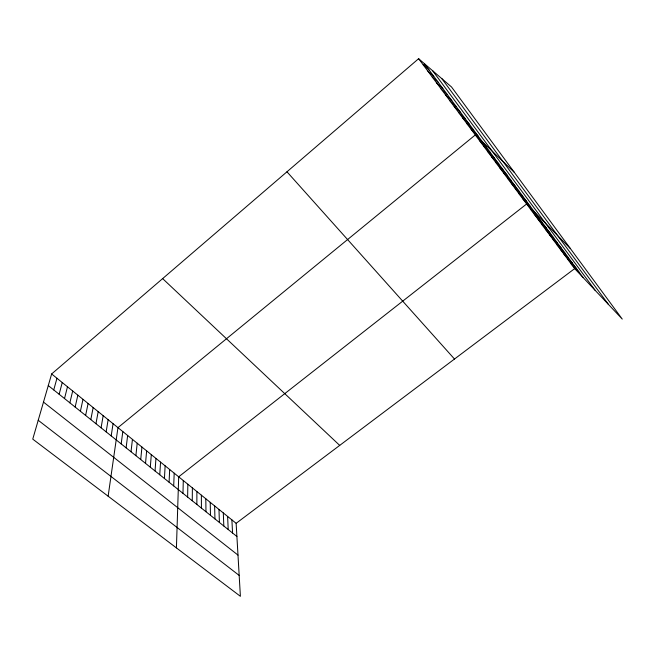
<?xml version="1.0" encoding="UTF-8"?>
<svg xmlns="http://www.w3.org/2000/svg" width="655" height="655" viewBox="0 0 655 655"><rect width="100%" height="100%" fill="white"/><g stroke="black" fill="none" stroke-linecap="round" stroke-linejoin="round"><path stroke-width="0.98" d="M196.868 504.448L196.885 491.545M192.267 500.772L192.382 487.893M187.633 497.063L187.846 484.225M182.974 493.338L183.285 480.524M176.424 547.891L178.692 476.807L526.628 203.983L570.423 248.622M173.698 485.912L174.197 473.172M169.08 482.219L169.678 469.512M164.43 478.502L165.134 465.828M159.755 474.76L160.557 462.127M155.047 470.986L155.947 458.394M150.306 467.195L151.305 454.635M145.533 463.372L146.638 450.861M140.727 459.532L141.939 447.054M135.888 455.659L137.206 443.222M131.016 451.762L132.441 439.366M126.112 447.84L127.643 435.485M121.175 443.885L122.821 431.571M108.132 496.195L117.957 427.641L475.301 134.938L514.347 172.38M111.194 435.902L113.061 423.679M106.151 431.866L108.141 419.691M101.075 427.805L103.179 415.671M95.957 423.711L98.184 411.635M90.808 419.593L93.157 407.557M85.625 415.442L88.089 403.464M80.401 411.266L82.989 399.337M75.145 407.058L77.855 395.178M69.848 402.825L72.689 390.994M64.517 398.551L67.481 386.777M59.146 394.253L62.241 382.536M53.735 389.93L56.96 378.262M51.647 373.956L32.75 439.137L240.393 596.312L236.136 523.32L51.647 373.956L418.619 58.688L451.541 86.992L622.25 319.083L574.672 268.615L418.619 58.688M236.136 523.32L574.672 268.615M38.219 420.273L239.173 575.417M43.492 402.096L237.994 555.112M48.282 385.566L236.905 536.486M423.187 64.837L429.058 69.946M427.715 70.936L433.684 76.177M432.21 76.979L438.277 82.366M436.672 82.989L442.829 88.499M441.102 88.941L447.34 94.582M445.49 94.844L451.819 100.616M449.854 100.706L456.265 106.609M454.177 106.528L460.67 112.545M458.467 112.292L465.042 118.44M462.725 118.023L469.381 124.286M162.636 278.604L339.708 445.392M466.95 123.705L473.688 130.083M471.142 129.346L477.953 135.839M479.427 140.489L486.395 147.211M483.521 145.999L490.57 152.836M487.59 151.469L494.705 158.412M491.627 156.897L498.815 163.947M495.63 162.293L502.893 169.44M499.609 167.639L506.937 174.893M503.548 172.945L510.949 180.297M507.469 178.217L514.928 185.668M511.358 183.441L518.883 190.998M515.215 188.632L522.805 196.287M519.047 193.79L526.702 201.527M522.854 198.907L530.566 206.743M530.484 209.174L538.328 217.198M534.316 214.332L542.217 222.438M538.123 219.45L546.082 227.645M541.898 224.534L549.913 232.812M545.648 229.569L553.721 237.945M549.373 234.58L557.495 243.03M553.066 239.55L561.245 248.089M556.734 244.479L564.97 253.1M560.369 249.375L568.663 258.078M563.988 254.238L572.323 263.015M567.574 259.069L575.966 267.92M571.135 263.859L579.577 272.791M286.964 171.798L454.496 359.03M432.685 70.789L595.239 290.435M424.391 63.658L583.163 277.622M441.888 78.698L608.503 304.501M231.886 519.882L232.574 533.023M227.612 516.418L228.21 529.527M223.306 512.931L223.822 526.014M218.975 509.426L219.4 522.485M214.619 505.897L214.955 518.924M210.23 502.344L210.476 515.338M205.809 498.766L205.973 511.735M201.363 495.164L201.437 508.108"/></g></svg>
